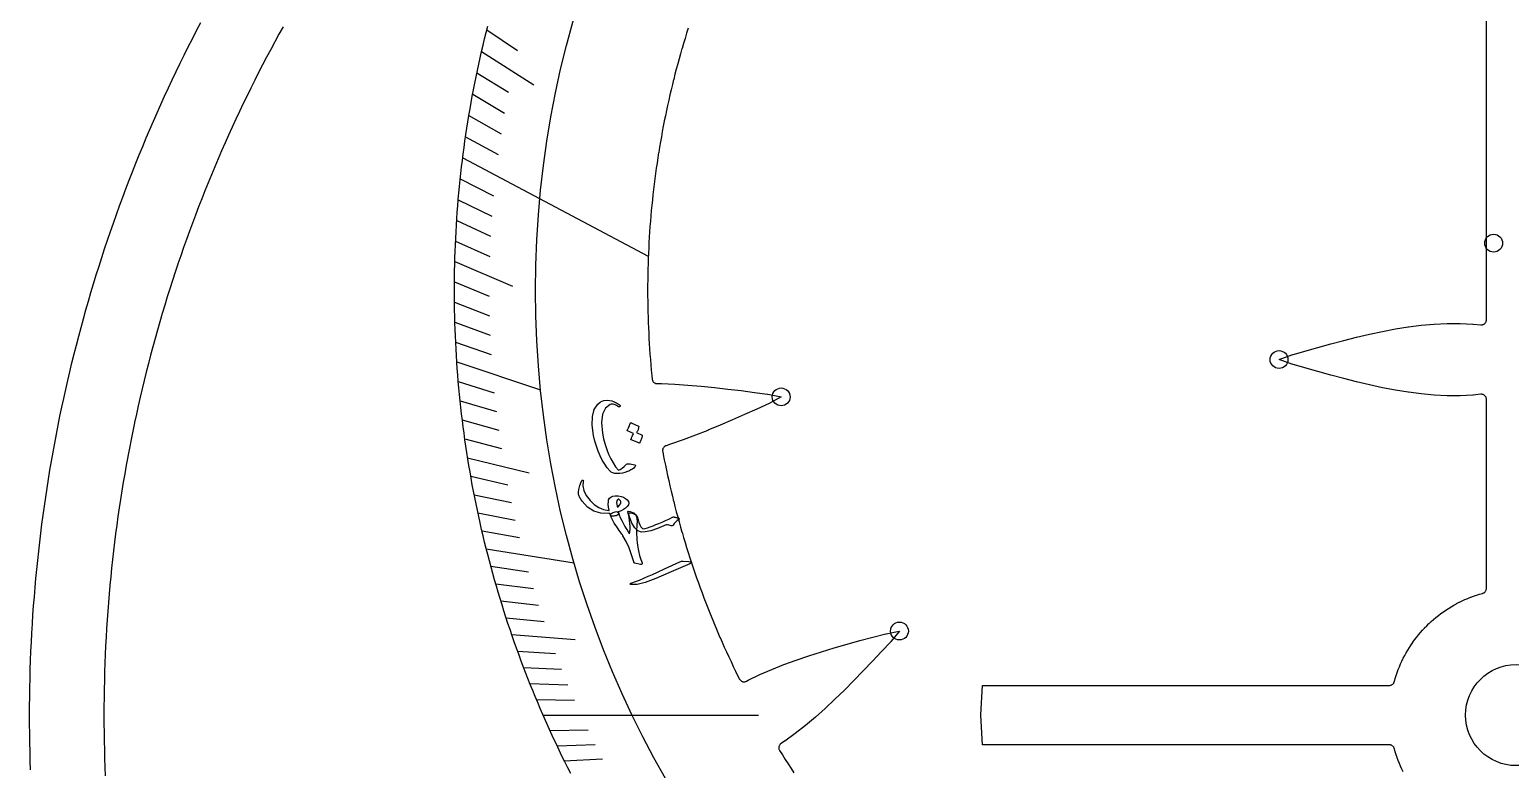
# Model space of a CAD drawing. Header units: millimetres. Extents: x -74 to 74, y -74 to 74.
# Drawn here: x -74.2 to -0.3, y -2.7 to 34.2 of the extents above; entities that cross this region are included whole.
import ezdxf

# ---------------------------------------------------------------- set-up
doc = ezdxf.new("R2010")
doc.units = ezdxf.units.MM
for name, color, linetype in [('CUT_INNER', 6, 'Continuous'), ('CUT_OUTER', 1, 'Continuous'), ('ENGRAVE', 7, 'Continuous'), ('ENGRAVE_FINE', 8, 'Continuous'), ('TEXT', 5, 'Continuous')]:
    doc.layers.add(name, color=color, linetype=linetype)

msp = doc.modelspace()

# ---------------------------------------------------------------- linework, layer by layer
at = {"layer": 'CUT_INNER'}
for points in [[(-5.638, -2.8362), (-5.7046, -2.6998), (-5.7059, -2.697), (-5.7692, -2.559), (-5.7704, -2.5562), (-5.8302, -2.4166), (-5.8314, -2.4138), (-5.8878, -2.2728), (-5.8889, -2.2699), (-5.9418, -2.1276), (-5.9428, -2.1247), (-5.9922, -1.9812), (-5.9932, -1.9783), (-6.039, -1.8335), (-6.0399, -1.8306), (-6.0822, -1.6848), (-6.083, -1.6818), (-6.0858, -1.6713), (-6.0935, -1.6472), (-6.1035, -1.6241), (-6.1158, -1.602), (-6.1303, -1.5814), (-6.1468, -1.5623), (-6.1651, -1.5449), (-6.1851, -1.5295), (-6.2066, -1.5162), (-6.2293, -1.5051), (-6.2529, -1.4964), (-6.2774, -1.4901), (-6.3023, -1.4863), (-6.3275, -1.485), (-26.6529, -1.485), (-26.6586, -1.4847), (-26.6591, -1.4791), (-26.7315, -0.0061), (-26.7315, 0.0061), (-26.6591, 1.4791), (-26.6586, 1.4847), (-26.6529, 1.485), (-6.3275, 1.485), (-6.3023, 1.4863), (-6.2774, 1.4901), (-6.2529, 1.4964), (-6.2293, 1.5051), (-6.2066, 1.5162), (-6.1851, 1.5295), (-6.1651, 1.5449), (-6.1468, 1.5623), (-6.1303, 1.5814), (-6.1158, 1.602), (-6.1035, 1.6241), (-6.0935, 1.6472), (-6.0858, 1.6713), (-6.083, 1.6818), (-6.0822, 1.6848), (-6.0399, 1.8306), (-6.039, 1.8335), (-5.9932, 1.9783), (-5.9922, 1.9812), (-5.9428, 2.1247), (-5.9418, 2.1276), (-5.8889, 2.2699), (-5.8878, 2.2728), (-5.8314, 2.4138), (-5.8302, 2.4166), (-5.7704, 2.5562), (-5.7692, 2.559), (-5.7059, 2.697), (-5.7046, 2.6998), (-5.638, 2.8362), (-5.6367, 2.839), (-5.5667, 2.9737), (-5.5653, 2.9764), (-5.4921, 3.1095), (-5.4906, 3.1121), (-5.4141, 3.2433), (-5.4125, 3.2459), (-5.3329, 3.3752), (-5.3312, 3.3778), (-5.2484, 3.5051), (-5.2467, 3.5076), (-5.1608, 3.6328), (-5.1591, 3.6353), (-5.0701, 3.7584), (-5.0683, 3.7608), (-4.9764, 3.8817), (-4.9745, 3.8841), (-4.8796, 4.0026), (-4.8777, 4.005), (-4.7799, 4.1212), (-4.7779, 4.1235), (-4.6773, 4.2372), (-4.6753, 4.2395), (-4.5719, 4.3507), (-4.5698, 4.353), (-4.4638, 4.4616), (-4.4616, 4.4638), (-4.353, 4.5698), (-4.3507, 4.5719), (-4.2395, 4.6753), (-4.2372, 4.6773), (-4.1235, 4.7779), (-4.1212, 4.7799), (-4.005, 4.8777), (-4.0026, 4.8796), (-3.8841, 4.9745), (-3.8817, 4.9764), (-3.7608, 5.0683), (-3.7584, 5.0701), (-3.6353, 5.1591), (-3.6328, 5.1608), (-3.5076, 5.2467), (-3.5051, 5.2484), (-3.3778, 5.3312), (-3.3752, 5.3329), (-3.2459, 5.4125), (-3.2433, 5.4141), (-3.1121, 5.4906), (-3.1095, 5.4921), (-2.9764, 5.5653), (-2.9737, 5.5667), (-2.839, 5.6367), (-2.8362, 5.638), (-2.6998, 5.7046), (-2.697, 5.7059), (-2.559, 5.7692), (-2.5562, 5.7704), (-2.4166, 5.8302), (-2.4138, 5.8314), (-2.2728, 5.8878), (-2.2699, 5.8889), (-2.1276, 5.9418), (-2.1247, 5.9428), (-1.9812, 5.9922), (-1.9783, 5.9932), (-1.8335, 6.039), (-1.8306, 6.0399), (-1.6848, 6.0822), (-1.6818, 6.083), (-1.6713, 6.0858), (-1.6472, 6.0935), (-1.6241, 6.1035), (-1.602, 6.1158), (-1.5814, 6.1303), (-1.5623, 6.1468), (-1.5449, 6.1651), (-1.5295, 6.1851), (-1.5162, 6.2066), (-1.5051, 6.2293), (-1.4964, 6.2529), (-1.4901, 6.2774), (-1.4863, 6.3023), (-1.485, 6.3275), (-1.485, 15.7794), (-1.4862, 15.8039), (-1.4898, 15.8282), (-1.4958, 15.8521), (-1.5041, 15.8752), (-1.5146, 15.8974), (-1.5273, 15.9185), (-1.5419, 15.9382), (-1.5584, 15.9564), (-1.5767, 15.9728), (-1.5964, 15.9875), (-1.6175, 16.0001), (-1.6397, 16.0105), (-1.6629, 16.0188), (-1.6867, 16.0247), (-1.711, 16.0282), (-1.7356, 16.0294), (-1.7601, 16.0281), (-2.1526, 15.9885), (-2.1591, 15.988), (-2.7984, 15.9569), (-2.8045, 15.9568), (-3.4442, 15.9573), (-3.45, 15.9574), (-4.0901, 15.9874), (-4.0954, 15.9877), (-4.7361, 16.0449), (-4.7408, 16.0454), (-5.382, 16.1272), (-5.3861, 16.1278), (-6.0279, 16.2316), (-6.0315, 16.2322), (-6.6739, 16.3551), (-6.6768, 16.3557), (-7.3198, 16.4949), (-7.3222, 16.4955), (-7.9658, 16.6479), (-7.9676, 16.6484), (-8.6116, 16.8113), (-8.613, 16.8117), (-9.257, 16.9824), (-9.9028, 17.1594), (-10.5486, 17.3412), (-10.5499, 17.3415), (-11.1913, 17.5295), (-11.1985, 17.5318), (-11.8346, 17.7604), (-11.8397, 17.7625), (-11.8346, 17.7647), (-11.1985, 17.9933), (-11.1913, 17.9956), (-10.5499, 18.1836), (-10.5486, 18.1839), (-9.9045, 18.3653), (-9.259, 18.5421), (-8.613, 18.7134), (-8.6116, 18.7138), (-7.9676, 18.8767), (-7.9658, 18.8772), (-7.3222, 19.0296), (-7.3198, 19.0302), (-6.6768, 19.1693), (-6.6739, 19.1699), (-6.0315, 19.2929), (-6.0279, 19.2935), (-5.3861, 19.3973), (-5.382, 19.3979), (-4.7408, 19.4797), (-4.7361, 19.4802), (-4.0954, 19.5374), (-4.0901, 19.5377), (-3.45, 19.5677), (-3.4442, 19.5678), (-2.8045, 19.5683), (-2.7984, 19.5682), (-2.1591, 19.5371), (-2.1526, 19.5366), (-1.7601, 19.497), (-1.7356, 19.4957), (-1.711, 19.4969), (-1.6867, 19.5004), (-1.6629, 19.5063), (-1.6397, 19.5146), (-1.6175, 19.525), (-1.5964, 19.5376), (-1.5767, 19.5522), (-1.5584, 19.5687), (-1.5419, 19.5869), (-1.5273, 19.6066), (-1.5146, 19.6277), (-1.5041, 19.6499), (-1.4958, 19.673), (-1.4898, 19.6969), (-1.4862, 19.7212), (-1.485, 19.7457), (-1.485, 35.4904)], [(-61.5863, 34.3899), (-61.7954, 34.0127), (-61.7962, 34.0114), (-62.003, 33.6329), (-62.0037, 33.6316), (-62.2082, 33.2518), (-62.2089, 33.2505), (-62.411, 32.8695), (-62.4117, 32.8681), (-62.6115, 32.4859), (-62.6122, 32.4846), (-62.8097, 32.1011), (-62.8104, 32.0998), (-63.0055, 31.7151), (-63.0062, 31.7138), (-63.1989, 31.328), (-63.1996, 31.3266), (-63.3899, 30.9396), (-63.3906, 30.9382), (-63.5786, 30.55), (-63.5792, 30.5487), (-63.7648, 30.1594), (-63.7655, 30.158), (-63.9487, 29.7675), (-63.9493, 29.7661), (-64.1301, 29.3746), (-64.1308, 29.3732), (-64.3091, 28.9805), (-64.3098, 28.9791), (-64.4858, 28.5854), (-64.4864, 28.584), (-64.6599, 28.1892), (-64.6606, 28.1878), (-64.8317, 27.7919), (-64.8323, 27.7905), (-65.001, 27.3936), (-65.0016, 27.3922), (-65.1679, 26.9942), (-65.1684, 26.9928), (-65.3323, 26.5939), (-65.3328, 26.5924), (-65.4942, 26.1925), (-65.4948, 26.1911), (-65.6537, 25.7901), (-65.6543, 25.7887), (-65.8107, 25.3868), (-65.8113, 25.3854), (-65.9652, 24.9825), (-65.9658, 24.9811), (-66.1173, 24.5773), (-66.1178, 24.5759), (-66.2668, 24.1712), (-66.2674, 24.1697), (-66.4139, 23.7641), (-66.4144, 23.7626), (-66.5585, 23.3561), (-66.559, 23.3547), (-66.7005, 22.9473), (-66.701, 22.9458), (-66.8401, 22.5376), (-66.8406, 22.5361), (-66.9771, 22.1271), (-66.9776, 22.1256), (-67.1116, 21.7157), (-67.1121, 21.7142), (-67.2436, 21.3035), (-67.2441, 21.302), (-67.373, 20.8905), (-67.3735, 20.889), (-67.5, 20.4767), (-67.5004, 20.4752), (-67.6243, 20.0621), (-67.6248, 20.0607), (-67.7462, 19.6468), (-67.7466, 19.6453), (-67.8654, 19.2308), (-67.8658, 19.2293), (-67.9821, 18.814), (-67.9826, 18.8125), (-68.0963, 18.3965), (-68.0967, 18.395), (-68.2079, 17.9783), (-68.2083, 17.9768), (-68.3169, 17.5595), (-68.3173, 17.558), (-68.4234, 17.14), (-68.4238, 17.1385), (-68.5273, 16.7198), (-68.5276, 16.7183), (-68.6286, 16.299), (-68.6289, 16.2975), (-68.7273, 15.8776), (-68.7276, 15.8761), (-68.8234, 15.4556), (-68.8238, 15.4541), (-68.917, 15.033), (-68.9173, 15.0315), (-69.0079, 14.6099), (-69.0082, 14.6084), (-69.0962, 14.1862), (-69.0966, 14.1847), (-69.182, 13.7619), (-69.1823, 13.7604), (-69.2651, 13.3372), (-69.2654, 13.3357), (-69.3457, 12.9119), (-69.3459, 12.9104), (-69.4236, 12.4862), (-69.4239, 12.4847), (-69.4989, 12.06), (-69.4992, 12.0585), (-69.5716, 11.6333), (-69.5718, 11.6318), (-69.6416, 11.2062), (-69.6419, 11.2047), (-69.7091, 10.7787), (-69.7093, 10.7772), (-69.7739, 10.3508), (-69.7741, 10.3492), (-69.8361, 9.9224), (-69.8363, 9.9209), (-69.8957, 9.4937), (-69.8959, 9.4922), (-69.9526, 9.0647), (-69.9528, 9.0632), (-70.0069, 8.6353), (-70.0071, 8.6338), (-70.0586, 8.2056), (-70.0588, 8.2041), (-70.1076, 7.7756), (-70.1078, 7.774), (-70.154, 7.3452), (-70.1542, 7.3437), (-70.1978, 6.9146), (-70.1979, 6.9131), (-70.2389, 6.4838), (-70.239, 6.4823), (-70.2773, 6.0527), (-70.2775, 6.0512), (-70.3131, 5.6214), (-70.3133, 5.6198), (-70.3463, 5.1898), (-70.3464, 5.1883), (-70.3768, 4.7581), (-70.3769, 4.7566), (-70.4047, 4.3262), (-70.4048, 4.3246), (-70.4299, 3.8941), (-70.43, 3.8926), (-70.4525, 3.4619), (-70.4526, 3.4603), (-70.4724, 3.0295), (-70.4725, 3.028), (-70.4897, 2.5971), (-70.4897, 2.5955), (-70.5043, 2.1645), (-70.5043, 2.163), (-70.5162, 1.7318), (-70.5163, 1.7303), (-70.5255, 1.2991), (-70.5256, 1.2976), (-70.5322, 0.8664), (-70.5322, 0.8648), (-70.5362, 0.4336), (-70.5362, 0.432), (-70.5375, 0.0008), (-70.5375, -0.0008), (-70.5362, -0.432), (-70.5362, -0.4336), (-70.5322, -0.8648), (-70.5322, -0.8664), (-70.5256, -1.2976), (-70.5255, -1.2991), (-70.5163, -1.7303), (-70.5162, -1.7318), (-70.5043, -2.163), (-70.5043, -2.1645), (-70.4897, -2.5955), (-70.4897, -2.5971), (-70.4725, -3.028)], [(-47.2225, -2.9175), (-47.3697, -2.6273), (-47.5151, -2.3362), (-47.6587, -2.0442), (-47.8005, -1.7514), (-47.9406, -1.4576), (-48.0788, -1.163), (-48.2152, -0.8676), (-48.3498, -0.5714), (-48.4826, -0.2743), (-48.6136, 0.0236), (-48.7427, 0.3223), (-48.87, 0.6218), (-48.9954, 0.922), (-49.119, 1.223), (-49.2408, 1.5248), (-49.3607, 1.8273), (-49.4787, 2.1305), (-49.5949, 2.4345), (-49.7092, 2.7391), (-49.8217, 3.0445), (-49.9323, 3.3505), (-50.041, 3.6573), (-50.1478, 3.9646), (-50.2527, 4.2727), (-50.3557, 4.5813), (-50.4568, 4.8906), (-50.5561, 5.2005), (-50.6534, 5.511), (-50.7488, 5.8221), (-50.8423, 6.1338), (-50.9339, 6.4461), (-51.0236, 6.7589), (-51.1113, 7.0722), (-51.1972, 7.3861), (-51.2811, 7.7005), (-51.363, 8.0154), (-51.4431, 8.3308), (-51.5212, 8.6467), (-51.5973, 8.9631), (-51.6716, 9.2799), (-51.7438, 9.5972), (-51.8142, 9.9149), (-51.8825, 10.233), (-51.949, 10.5516), (-52.0134, 10.8705), (-52.0759, 11.1899), (-52.1365, 11.5096), (-52.1951, 11.8297), (-52.2517, 12.1501), (-52.3063, 12.4709), (-52.359, 12.792), (-52.4097, 13.1134), (-52.4585, 13.4352), (-52.5052, 13.7572), (-52.55, 14.0795), (-52.5928, 14.4021), (-52.6337, 14.7249), (-52.6725, 15.048), (-52.7094, 15.3713), (-52.7443, 15.6948), (-52.7771, 16.0185), (-52.8081, 16.3425), (-52.837, 16.6666), (-52.8639, 16.9909), (-52.8888, 17.3153), (-52.9118, 17.6399), (-52.9327, 17.9646), (-52.9517, 18.2895), (-52.9687, 18.6145), (-52.9836, 18.9395), (-52.9966, 19.2647), (-53.0076, 19.5899), (-53.0166, 19.9152), (-53.0236, 20.2405), (-53.0286, 20.5659), (-53.0316, 20.8912), (-53.0326, 21.2166), (-53.0316, 21.542), (-53.0286, 21.8674), (-53.0236, 22.1928), (-53.0166, 22.5181), (-53.0077, 22.8434), (-52.9967, 23.1686), (-52.9837, 23.4938), (-52.9687, 23.8188), (-52.9518, 24.1438), (-52.9328, 24.4686), (-52.9119, 24.7934), (-52.889, 25.118), (-52.864, 25.4424), (-52.8371, 25.7667), (-52.8082, 26.0908), (-52.7773, 26.4148), (-52.7444, 26.7385), (-52.7095, 27.062), (-52.6727, 27.3853), (-52.6339, 27.7084), (-52.593, 28.0312), (-52.5502, 28.3538), (-52.5055, 28.6761), (-52.4587, 28.9982), (-52.41, 29.3199), (-52.3593, 29.6413), (-52.3066, 29.9624), (-52.252, 30.2832), (-52.1953, 30.6036), (-52.1368, 30.9237), (-52.0762, 31.2435), (-52.0137, 31.5628), (-51.9493, 31.8818), (-51.8829, 32.2003), (-51.8145, 32.5185), (-51.7442, 32.8362), (-51.6719, 33.1534), (-51.5977, 33.4703), (-51.5215, 33.7866), (-51.4435, 34.1025), (-51.3634, 34.4179)], [(-41.3547, 34.3177), (-41.4339, 34.0652), (-41.4343, 34.0637), (-41.5119, 33.8107), (-41.5124, 33.8093), (-41.5884, 33.5558), (-41.5889, 33.5543), (-41.6633, 33.3004), (-41.6638, 33.2989), (-41.7367, 33.0445), (-41.7371, 33.043), (-41.8085, 32.7882), (-41.8089, 32.7867), (-41.8787, 32.5314), (-41.8791, 32.5299), (-41.9473, 32.2742), (-41.9477, 32.2728), (-42.0144, 32.0167), (-42.0148, 32.0152), (-42.0799, 31.7587), (-42.0802, 31.7572), (-42.1437, 31.5003), (-42.1441, 31.4988), (-42.206, 31.2415), (-42.2064, 31.24), (-42.2668, 30.9823), (-42.2671, 30.9808), (-42.3259, 30.7228), (-42.3262, 30.7213), (-42.3834, 30.4629), (-42.3837, 30.4614), (-42.4393, 30.2027), (-42.4397, 30.2012), (-42.4937, 29.9421), (-42.494, 29.9406), (-42.5464, 29.6812), (-42.5467, 29.6797), (-42.5975, 29.42), (-42.5978, 29.4185), (-42.6471, 29.1584), (-42.6473, 29.1569), (-42.695, 28.8966), (-42.6953, 28.8951), (-42.7413, 28.6345), (-42.7416, 28.633), (-42.786, 28.3721), (-42.7863, 28.3706), (-42.8291, 28.1094), (-42.8293, 28.1079), (-42.8706, 27.8465), (-42.8708, 27.845), (-42.9105, 27.5833), (-42.9107, 27.5818), (-42.9487, 27.3199), (-42.9489, 27.3184), (-42.9853, 27.0563), (-42.9855, 27.0548), (-43.0204, 26.7924), (-43.0206, 26.7909), (-43.0538, 26.5284), (-43.0539, 26.5268), (-43.0855, 26.2641), (-43.0857, 26.2626), (-43.1157, 25.9996), (-43.1159, 25.9981), (-43.1442, 25.735), (-43.1444, 25.7335), (-43.1711, 25.4702), (-43.1713, 25.4686), (-43.1964, 25.2052), (-43.1965, 25.2037), (-43.2201, 24.9401), (-43.2202, 24.9385), (-43.2421, 24.6748), (-43.2422, 24.6733), (-43.2625, 24.4094), (-43.2626, 24.4079), (-43.2813, 24.1439), (-43.2814, 24.1424), (-43.2984, 23.8783), (-43.2985, 23.8767), (-43.3139, 23.6125), (-43.314, 23.611), (-43.3278, 23.3467), (-43.3279, 23.3452), (-43.34, 23.0808), (-43.3401, 23.0793), (-43.3507, 22.8149), (-43.3507, 22.8133), (-43.3597, 22.5489), (-43.3597, 22.5473), (-43.367, 22.2828), (-43.367, 22.2812), (-43.3727, 22.0167), (-43.3728, 22.0151), (-43.3768, 21.7505), (-43.3768, 21.749), (-43.3793, 21.4844), (-43.3793, 21.4828), (-43.3801, 21.2182), (-43.3801, 21.2166), (-43.3793, 20.952), (-43.3793, 20.9505), (-43.3768, 20.6858), (-43.3768, 20.6843), (-43.3728, 20.4197), (-43.3727, 20.4182), (-43.367, 20.1536), (-43.367, 20.152), (-43.3597, 19.8875), (-43.3597, 19.886), (-43.3507, 19.6215), (-43.3507, 19.6199), (-43.3401, 19.3555), (-43.34, 19.354), (-43.3279, 19.0896), (-43.3278, 19.0881), (-43.314, 18.8238), (-43.3139, 18.8223), (-43.2985, 18.5581), (-43.2984, 18.5565), (-43.2814, 18.2925), (-43.2813, 18.2909), (-43.2626, 18.0269), (-43.2625, 18.0254), (-43.2422, 17.7615), (-43.2421, 17.76), (-43.2202, 17.4963), (-43.2201, 17.4948), (-43.1965, 17.2312), (-43.1964, 17.2296), (-43.1713, 16.9662), (-43.1711, 16.9647), (-43.153, 16.7861), (-43.1494, 16.7621), (-43.1434, 16.7386), (-43.1353, 16.7157), (-43.1249, 16.6938), (-43.1125, 16.673), (-43.0981, 16.6534), (-43.0818, 16.6354), (-43.0639, 16.619), (-43.0445, 16.6044), (-43.0238, 16.5918), (-43.002, 16.5813), (-42.9792, 16.5729), (-42.9557, 16.5667), (-42.9318, 16.5629), (-42.9075, 16.5614), (-42.6837, 16.5585), (-42.6801, 16.5584), (-42.0266, 16.531), (-42.0236, 16.5309), (-41.3671, 16.4876), (-41.3647, 16.4874), (-40.7057, 16.431), (-40.7038, 16.4308), (-40.0429, 16.3641), (-40.0415, 16.364), (-39.3794, 16.2896), (-38.7146, 16.2093), (-38.0491, 16.1242), (-38.0478, 16.1241), (-37.3857, 16.0323), (-37.3783, 16.031), (-36.7151, 15.8982), (-36.7101, 15.8969), (-36.7149, 15.894), (-37.3106, 15.5745), (-37.3173, 15.5712), (-37.9242, 15.2912), (-37.9254, 15.2906), (-38.536, 15.0167), (-39.1486, 14.747), (-39.7624, 14.4828), (-39.7637, 14.4823), (-40.3769, 14.2266), (-40.3786, 14.2259), (-40.9928, 13.9806), (-40.9951, 13.9797), (-41.6107, 13.7477), (-41.6136, 13.7467), (-42.231, 13.5309), (-42.2344, 13.5297), (-42.4577, 13.4588), (-42.4804, 13.4503), (-42.5021, 13.4398), (-42.5227, 13.4272), (-42.542, 13.4126), (-42.5598, 13.3963), (-42.576, 13.3783), (-42.5903, 13.3588), (-42.6027, 13.3381), (-42.613, 13.3162), (-42.6211, 13.2935), (-42.6271, 13.2701), (-42.6307, 13.2462), (-42.632, 13.2221), (-42.631, 13.1979), (-42.6277, 13.174), (-42.5978, 13.0163), (-42.5975, 13.0148), (-42.5467, 12.7551), (-42.5464, 12.7536), (-42.494, 12.4942), (-42.4937, 12.4927), (-42.4397, 12.2336), (-42.4393, 12.2321), (-42.3837, 11.9734), (-42.3834, 11.9719), (-42.3262, 11.7135), (-42.3259, 11.712), (-42.2671, 11.454), (-42.2668, 11.4525), (-42.2064, 11.1948), (-42.206, 11.1933), (-42.1441, 10.936), (-42.1437, 10.9346), (-42.0802, 10.6777), (-42.0799, 10.6762), (-42.0148, 10.4197), (-42.0144, 10.4182), (-41.9477, 10.1621), (-41.9473, 10.1606), (-41.8791, 9.9049), (-41.8787, 9.9034), (-41.8089, 9.6481), (-41.8085, 9.6466), (-41.7371, 9.3918), (-41.7367, 9.3903), (-41.6638, 9.1359), (-41.6633, 9.1345), (-41.5889, 8.8805), (-41.5884, 8.879), (-41.5124, 8.6256), (-41.5119, 8.6241), (-41.4343, 8.3711), (-41.4339, 8.3696), (-41.3547, 8.1171), (-41.3543, 8.1156), (-41.2736, 7.8636), (-41.2731, 7.8621), (-41.1909, 7.6106), (-41.1904, 7.6091), (-41.1066, 7.3581), (-41.1061, 7.3567), (-41.0208, 7.1061), (-41.0203, 7.1047), (-40.9334, 6.8547), (-40.9329, 6.8533), (-40.8445, 6.6038), (-40.844, 6.6024), (-40.7541, 6.3535), (-40.7536, 6.352), (-40.6621, 6.1037), (-40.6616, 6.1023), (-40.5686, 5.8545), (-40.5681, 5.853), (-40.4736, 5.6058), (-40.473, 5.6044), (-40.377, 5.3578), (-40.3765, 5.3564), (-40.279, 5.1103), (-40.2784, 5.1089), (-40.1794, 4.8635), (-40.1788, 4.8621), (-40.0783, 4.6173), (-40.0777, 4.6159), (-39.9757, 4.3717), (-39.9751, 4.3703), (-39.8715, 4.1267), (-39.8709, 4.1253), (-39.7659, 3.8824), (-39.7653, 3.881), (-39.6588, 3.6387), (-39.6582, 3.6373), (-39.5502, 3.3957), (-39.5496, 3.3943), (-39.4401, 3.1534), (-39.4395, 3.152), (-39.3285, 2.9117), (-39.3279, 2.9103), (-39.2155, 2.6707), (-39.2148, 2.6693), (-39.1009, 2.4305), (-39.1003, 2.4291), (-38.9849, 2.1909), (-38.9842, 2.1895), (-38.8674, 1.952), (-38.8668, 1.9507), (-38.7911, 1.7993), (-38.7789, 1.7775), (-38.7645, 1.7571), (-38.7481, 1.7382), (-38.73, 1.721), (-38.7102, 1.7057), (-38.6889, 1.6925), (-38.6665, 1.6815), (-38.6431, 1.6727), (-38.6189, 1.6664), (-38.5942, 1.6625), (-38.5693, 1.661), (-38.5443, 1.6621), (-38.5195, 1.6657), (-38.4953, 1.6717), (-38.4717, 1.6801), (-38.4491, 1.6908), (-38.3639, 1.7366), (-38.3592, 1.739), (-37.7803, 2.0194), (-37.776, 2.0214), (-37.1839, 2.2808), (-37.1801, 2.2825), (-36.5762, 2.5234), (-36.5729, 2.5247), (-35.9587, 2.7495), (-35.9558, 2.7505), (-35.3328, 2.9617), (-35.3304, 2.9625), (-34.7001, 3.1625), (-34.6983, 3.1631), (-34.0621, 3.3544), (-34.0607, 3.3548), (-33.4206, 3.5394), (-32.7757, 3.7197), (-32.1282, 3.8958), (-32.127, 3.8961), (-31.4802, 4.0647), (-31.4729, 4.0664), (-30.8093, 4.1974), (-30.8042, 4.1982), (-30.8075, 4.1936), (-31.2356, 3.6705), (-31.2405, 3.6648), (-31.6941, 3.1739), (-31.695, 3.1729), (-32.1543, 2.6862), (-32.617, 2.2027), (-33.083, 1.7237), (-33.084, 1.7227), (-33.5527, 1.2518), (-33.554, 1.2504), (-34.0276, 0.7888), (-34.0294, 0.7871), (-34.5093, 0.3372), (-34.5116, 0.3352), (-34.9994, -0.1005), (-35.0021, -0.1029), (-35.4992, -0.5219), (-35.5025, -0.5245), (-36.0104, -0.9243), (-36.0142, -0.9272), (-36.5343, -1.3056), (-36.5387, -1.3086), (-36.7166, -1.4269), (-36.7361, -1.4413), (-36.754, -1.4574), (-36.7703, -1.4752), (-36.7849, -1.4944), (-36.7975, -1.515), (-36.808, -1.5367), (-36.8165, -1.5594), (-36.8227, -1.5827), (-36.8266, -1.6065), (-36.8282, -1.6306), (-36.8274, -1.6547), (-36.8244, -1.6787), (-36.819, -1.7022), (-36.8115, -1.7251), (-36.8017, -1.7472), (-36.7898, -1.7682), (-36.6502, -1.9902), (-36.6494, -1.9915), (-36.5071, -2.2146), (-36.5063, -2.2159), (-36.3627, -2.4382), (-36.3618, -2.4395), (-36.2168, -2.6609), (-36.216, -2.6621), (-36.0697, -2.8826)]]:
    msp.add_lwpolyline(points, dxfattribs=at)
msp.add_circle((0, 0), 2.525, dxfattribs=at)
at = {"layer": 'CUT_OUTER'}
msp.add_lwpolyline([(-74.1997, -2.7337), (-74.215, -2.2784), (-74.2276, -1.823), (-74.2374, -1.3675), (-74.2444, -0.9119), (-74.2486, -0.4564), (-74.25, -0.0008), (-74.2486, 0.4548), (-74.2444, 0.9104), (-74.2374, 1.3659), (-74.2277, 1.8214), (-74.2151, 2.2768), (-74.1997, 2.7322), (-74.1816, 3.1874), (-74.1606, 3.6425), (-74.1369, 4.0975), (-74.1103, 4.5523), (-74.081, 5.0069), (-74.0489, 5.4614), (-74.014, 5.9157), (-73.9763, 6.3697), (-73.9358, 6.8235), (-73.8925, 7.277), (-73.8465, 7.7303), (-73.7977, 8.1832), (-73.7461, 8.6359), (-73.6917, 9.0882), (-73.6345, 9.5402), (-73.5746, 9.9919), (-73.5119, 10.4431), (-73.4465, 10.894), (-73.3782, 11.3444), (-73.3072, 11.7945), (-73.2335, 12.244), (-73.157, 12.6932), (-73.0777, 13.1418), (-72.9957, 13.59), (-72.911, 14.0376), (-72.8235, 14.4847), (-72.7332, 14.9313), (-72.6402, 15.3773), (-72.5445, 15.8227), (-72.446, 16.2675), (-72.3449, 16.7117), (-72.241, 17.1553), (-72.1343, 17.5983), (-72.025, 18.0405), (-71.913, 18.4821), (-71.7982, 18.923), (-71.6807, 19.3632), (-71.5606, 19.8027), (-71.4377, 20.2414), (-71.3122, 20.6794), (-71.1839, 21.1165), (-71.053, 21.5529), (-70.9195, 21.9885), (-70.7832, 22.4232), (-70.6443, 22.8571), (-70.5027, 23.2901), (-70.3585, 23.7223), (-70.2116, 24.1536), (-70.0621, 24.5839), (-69.9099, 25.0134), (-69.7551, 25.4418), (-69.5977, 25.8694), (-69.4376, 26.2959), (-69.275, 26.7215), (-69.1097, 27.1461), (-68.9419, 27.5696), (-68.7714, 27.9921), (-68.5983, 28.4135), (-68.4227, 28.8339), (-68.2445, 29.2532), (-68.0637, 29.6714), (-67.8804, 30.0885), (-67.6945, 30.5044), (-67.506, 30.9192), (-67.3151, 31.3328), (-67.1215, 31.7453), (-66.9255, 32.1565), (-66.7269, 32.5666), (-66.5258, 32.9754), (-66.3222, 33.383), (-66.1162, 33.7893), (-65.9076, 34.1943), (-65.6965, 34.5981)], dxfattribs=at)
at = {"layer": 'ENGRAVE'}
for points in [[(-52.6173, 27.8414), (-43.346, 22.9357)], [(-52.9125, 17.6501), (-48.7264, 16.2537)], [(-51.4385, 8.3125), (-47.0483, 7.603)], [(-48.6033, 0), (-37.8372, 0)]]:
    msp.add_lwpolyline(points, dxfattribs=at)
for centre, radius in [((0, 21.2174), 48.9785), ((-1.124, 23.5774), 0.4455), ((-11.8406, 17.7625), 0.4455), ((-36.7093, 15.897), 0.4455), ((-30.8035, 4.1985), 0.4455)]:
    msp.add_circle(centre, radius, dxfattribs=at)
at = {"layer": 'ENGRAVE_FINE'}
for points in [[(-51.4108, 34.2324), (-49.8738, 33.209)], [(-51.6708, 33.1584), (-49.0729, 31.4913)], [(-51.9067, 32.0873), (-50.3315, 31.1136)], [(-52.1189, 31.0195), (-50.5253, 30.0711)], [(-52.3077, 29.9556), (-50.6963, 29.0327)], [(-52.4737, 28.896), (-50.8449, 27.9991)], [(-52.7388, 26.792), (-51.0766, 25.9476)], [(-52.8387, 25.7483), (-51.1606, 24.9306)], [(-52.9174, 24.7108), (-51.2239, 23.92)], [(-52.9754, 23.6798), (-51.267, 22.9162)], [(-53.0131, 22.6557), (-50.1364, 21.4264)], [(-53.0309, 21.6389), (-51.2943, 20.9303)], [(-53.0293, 20.6296), (-51.2795, 19.9489)], [(-53.0088, 19.6282), (-51.2461, 18.9755)], [(-52.9697, 18.6349), (-51.1948, 18.0105)], [(-52.8376, 16.6739), (-51.0399, 16.1066)], [(-52.7455, 15.7067), (-50.9372, 15.1682)], [(-52.6366, 14.7485), (-50.8182, 14.2391)], [(-52.5113, 13.7998), (-50.6835, 13.3194)], [(-52.37, 12.8605), (-49.3022, 12.1071)], [(-52.2132, 11.9309), (-50.3681, 11.5093)], [(-52.0412, 11.0112), (-50.1883, 10.6191)], [(-51.8545, 10.1014), (-49.9944, 9.7391)], [(-51.6535, 9.2018), (-49.7867, 8.8693)], [(-51.2099, 7.4334), (-49.3316, 7.1608)], [(-50.9682, 6.5648), (-49.0849, 6.3223)], [(-50.7137, 5.7068), (-48.826, 5.4944)], [(-50.4467, 4.8593), (-48.5552, 4.6771)], [(-50.1676, 4.0225), (-47.0026, 3.7687)], [(-49.8768, 3.1964), (-47.9796, 3.0748)], [(-49.5747, 2.3811), (-47.6754, 2.2899)], [(-49.2615, 1.5766), (-47.3607, 1.5157)], [(-48.9376, 0.7829), (-47.0359, 0.7524)], [(-48.2589, -0.772), (-46.3572, -0.7416)], [(-47.9048, -1.5332), (-46.004, -1.4723)], [(-47.5412, -2.2834), (-45.6419, -2.1922)]]:
    msp.add_lwpolyline(points, dxfattribs=at)
at = {"layer": 'TEXT'}
for points in [[(-44.0051, 12.4181), (-44.0377, 12.3801), (-44.0748, 12.3439), (-44.1163, 12.3093), (-44.1624, 12.2764), (-44.2126, 12.2452), (-44.2668, 12.2158), (-44.325, 12.1882), (-44.3871, 12.1624), (-44.5135, 12.1195), (-44.6414, 12.0892), (-44.7707, 12.0717), (-44.9015, 12.0671), (-45.0207, 12.0763), (-45.1201, 12.0992), (-45.1996, 12.136), (-45.2591, 12.1865), (-45.3967, 12.3577), (-45.525, 12.5436), (-45.6438, 12.7441), (-45.7529, 12.9592), (-45.8516, 13.1889), (-45.939, 13.4332), (-46.0149, 13.6919), (-46.0791, 13.965), (-46.1526, 14.4843), (-46.1416, 14.9201), (-46.0486, 15.2707), (-45.8755, 15.5352), (-45.7284, 15.6523), (-45.5625, 15.7179), (-45.3782, 15.7326), (-45.1754, 15.6968), (-45.1307, 15.682), (-45.0849, 15.6641), (-45.0377, 15.6432), (-44.9893, 15.6193), (-44.9396, 15.5924), (-44.8887, 15.5626), (-44.8364, 15.5298), (-44.7829, 15.494), (-44.7675, 15.4818), (-44.7572, 15.4683), (-44.7521, 15.4535), (-44.7521, 15.4376), (-44.7548, 15.4265), (-44.7611, 15.4167), (-44.7712, 15.4081), (-44.785, 15.4008), (-44.7983, 15.3964), (-44.8115, 15.3962), (-44.8246, 15.4), (-44.8377, 15.4079), (-44.89, 15.441), (-44.9434, 15.47), (-44.9981, 15.4948), (-45.054, 15.5155), (-45.1064, 15.5278), (-45.1561, 15.5318), (-45.2029, 15.5274), (-45.2469, 15.5145), (-45.4904, 15.3363), (-45.638, 15.0387), (-45.6873, 14.6218), (-45.635, 14.0874), (-45.5775, 13.798), (-45.5075, 13.5249), (-45.4252, 13.2682), (-45.3311, 13.0282), (-45.2253, 12.8046), (-45.1079, 12.5974), (-44.9793, 12.4065), (-44.8395, 12.2322), (-44.7489, 12.2699), (-44.6526, 12.3336), (-44.5507, 12.423), (-44.443, 12.538), (-44.4315, 12.5431), (-44.409, 12.5469), (-44.3756, 12.5494), (-44.3312, 12.5504), (-44.3265, 12.5493), (-44.3225, 12.5486), (-44.3192, 12.5483), (-44.3166, 12.5486), (-44.2552, 12.5453), (-44.1857, 12.5367), (-44.108, 12.5227), (-44.0221, 12.5034), (-43.995, 12.4928), (-43.9831, 12.475), (-43.9865, 12.4501), (-44.0051, 12.4181)], [(-43.6607, 13.9888), (-43.654, 13.9842), (-43.6493, 13.977), (-43.6464, 13.9671), (-43.6456, 13.9547), (-43.6552, 13.908), (-43.6668, 13.8624), (-43.6803, 13.8178), (-43.6957, 13.7743), (-43.7133, 13.7316), (-43.7333, 13.6892), (-43.7556, 13.6473), (-43.7804, 13.6057), (-43.7887, 13.5971), (-43.7982, 13.5922), (-43.809, 13.5912), (-43.8211, 13.594), (-44.2079, 13.7498), (-44.2135, 13.7549), (-44.215, 13.7636), (-44.2123, 13.776), (-44.2055, 13.7919), (-44.1987, 13.8032), (-44.1897, 13.8213), (-44.1786, 13.846), (-44.1654, 13.8775), (-44.1497, 13.916), (-44.1314, 13.9618), (-44.1104, 14.015), (-44.0866, 14.0755), (-44.3862, 14.2035), (-44.3958, 14.2102), (-44.3994, 14.22), (-44.3971, 14.2332), (-44.3887, 14.2496), (-44.3815, 14.2638), (-44.3708, 14.2861), (-44.3566, 14.3164), (-44.3389, 14.3548), (-44.3178, 14.4018), (-44.2934, 14.4579), (-44.2655, 14.5231), (-44.2341, 14.5974), (-44.2283, 14.6055), (-44.2218, 14.6097), (-44.2148, 14.6098), (-44.2071, 14.6061), (-43.8365, 14.4371), (-43.8299, 14.4324), (-43.8252, 14.4251), (-43.8225, 14.4152), (-43.8218, 14.4028), (-43.8285, 14.3633), (-43.8373, 14.3247), (-43.8483, 14.2868), (-43.8615, 14.2497), (-43.8766, 14.2135), (-43.8932, 14.1781), (-43.9115, 14.1435), (-43.9313, 14.1098)], [(-45.3135, 10.0678), (-45.7136, 10.0853), (-46.071, 10.194), (-46.3851, 10.3948), (-46.6546, 10.6882), (-46.6848, 10.7312), (-46.7128, 10.774), (-46.7387, 10.8168), (-46.7623, 10.8594), (-46.7835, 10.9017), (-46.8018, 10.9434), (-46.8172, 10.9845), (-46.8297, 11.0249), (-46.838, 11.1308), (-46.8161, 11.2779), (-46.7635, 11.4661), (-46.6798, 11.6947), (-46.6662, 11.7201), (-46.6514, 11.7365), (-46.6353, 11.7438), (-46.6179, 11.742), (-46.603, 11.7333), (-46.5943, 11.7196), (-46.5917, 11.7009), (-46.5952, 11.6773), (-46.6171, 11.4535), (-46.5668, 11.2178), (-46.4441, 10.9712), (-46.2489, 10.7152), (-46.0434, 10.5182), (-45.8198, 10.369), (-45.5787, 10.2675), (-45.3202, 10.2133), (-45.3122, 10.2161), (-45.3063, 10.2203), (-45.3025, 10.2258), (-45.3009, 10.2327), (-45.3301, 10.3942), (-45.3441, 10.5342), (-45.3431, 10.6525), (-45.3272, 10.7492), (-45.2865, 10.8304), (-45.2184, 10.891), (-45.1227, 10.931), (-44.9996, 10.9506), (-44.983, 10.9517), (-44.9659, 10.9523), (-44.9484, 10.9523), (-44.9305, 10.9519), (-44.9118, 10.951), (-44.8922, 10.9498), (-44.8717, 10.9482), (-44.8501, 10.9462), (-44.7077, 10.9223), (-44.5849, 10.8823), (-44.4816, 10.826), (-44.3978, 10.7536), (-44.342, 10.6726), (-44.323, 10.5907), (-44.3409, 10.5077), (-44.3956, 10.4234), (-44.4799, 10.3406), (-44.5835, 10.2679), (-44.7064, 10.2054), (-44.8487, 10.153), (-44.8463, 10.1441), (-44.8437, 10.1354), (-44.8409, 10.1272), (-44.8379, 10.1193), (-44.8349, 10.1114), (-44.8321, 10.1031), (-44.8295, 10.0945), (-44.8271, 10.0855), (-44.826, 10.053), (-44.8395, 10.0241), (-44.8678, 9.9988), (-44.9108, 9.977), (-44.9599, 9.9602), (-45.0108, 9.9484), (-45.0635, 9.9416), (-45.1182, 9.9398), (-45.1674, 9.9431), (-45.2041, 9.9514), (-45.2282, 9.9648), (-45.2396, 9.9831), (-45.2613, 10.0708), (-45.2697, 10.0694), (-45.2812, 10.0684), (-45.2958, 10.0679), (-45.3135, 10.0678)], [(-44.859, 10.4125), (-44.7874, 10.4805), (-44.7412, 10.5472), (-44.7204, 10.6124), (-44.7251, 10.6764), (-44.7434, 10.711), (-44.7664, 10.7402), (-44.7942, 10.7641), (-44.8267, 10.7828), (-44.8428, 10.7875), (-44.8584, 10.7851), (-44.8736, 10.7755), (-44.8883, 10.7588), (-44.9185, 10.7019), (-44.9305, 10.6268), (-44.9243, 10.5335), (-44.8998, 10.4221), (-44.8948, 10.4112), (-44.8863, 10.4059), (-44.8744, 10.4064), (-44.859, 10.4125)], [(-43.9144, 9.5185), (-43.9268, 9.3999), (-43.9342, 9.2775), (-43.9367, 9.1515), (-43.9342, 9.0219), (-43.9272, 8.8891), (-43.916, 8.7536), (-43.9005, 8.6156), (-43.8809, 8.475), (-43.8355, 8.2054), (-43.7834, 7.9696), (-43.7253, 7.7679), (-43.6615, 7.6004), (-43.6557, 7.582), (-43.6555, 7.5655), (-43.6607, 7.5511), (-43.6715, 7.5385), (-43.6859, 7.5288), (-43.702, 7.5228), (-43.72, 7.5206), (-43.7397, 7.522), (-44.0179, 7.5828), (-44.041, 7.5902), (-44.0586, 7.6035), (-44.0706, 7.6229), (-44.0772, 7.6483), (-44.1802, 8.0097), (-44.3038, 8.3486), (-44.4486, 8.6653), (-44.615, 8.9604), (-44.6245, 8.9767), (-44.6422, 9.0044), (-44.6681, 9.0432), (-44.7021, 9.0934), (-44.7443, 9.1548), (-44.7946, 9.2277), (-44.8528, 9.3121), (-44.9191, 9.4079), (-45.0439, 9.5952), (-45.1389, 9.7545), (-45.2045, 9.8855), (-45.2408, 9.9877), (-45.2377, 10.0166), (-45.2148, 10.048), (-45.1721, 10.0818), (-45.1094, 10.118), (-45.0028, 10.1561), (-44.9209, 10.1632), (-44.8639, 10.1393), (-44.8317, 10.0844), (-44.8001, 9.9965), (-44.7452, 9.874), (-44.6665, 9.7169), (-44.5637, 9.5257), (-44.5111, 9.4297), (-44.4647, 9.3458), (-44.4248, 9.274), (-44.3913, 9.2142), (-44.3643, 9.1666), (-44.3441, 9.1315), (-44.3305, 9.1089), (-44.3236, 9.0988), (-44.3204, 9.0951), (-44.3175, 9.092), (-44.3151, 9.0893), (-44.3132, 9.0871), (-44.3116, 9.0851), (-44.3102, 9.083), (-44.3092, 9.0809), (-44.3084, 9.0786), (-44.2979, 9.0666), (-44.2896, 9.0631), (-44.2837, 9.0681), (-44.2802, 9.0815), (-44.2704, 9.1392), (-44.2632, 9.1991), (-44.2587, 9.2612), (-44.2569, 9.3256), (-44.2574, 9.3924), (-44.26, 9.4616), (-44.2646, 9.5332), (-44.2712, 9.6073), (-44.279, 9.6796), (-44.2881, 9.7507), (-44.2986, 9.8205), (-44.3104, 9.889), (-44.3238, 9.9557), (-44.3388, 10.0197), (-44.3555, 10.0813), (-44.3739, 10.1403), (-44.3758, 10.1564), (-44.3725, 10.1683), (-44.3639, 10.1762), (-44.3501, 10.1799), (-44.3235, 10.1784), (-44.2971, 10.1751), (-44.2709, 10.1699), (-44.2448, 10.1629), (-44.2183, 10.1546), (-44.191, 10.1452), (-44.1628, 10.1349), (-44.1338, 10.1236), (-44.0775, 10.0971), (-44.0319, 10.068), (-43.997, 10.0361), (-43.9728, 10.0016), (-43.9351, 9.9085), (-43.9129, 9.797), (-43.9061, 9.6671), (-43.9144, 9.5185)], [(-43.5115, 9.3161), (-43.3846, 9.3613), (-43.2516, 9.4103), (-43.1122, 9.463), (-42.9666, 9.5193), (-42.8142, 9.5797), (-42.6546, 9.6446), (-42.4877, 9.7139), (-42.3135, 9.7876), (-42.1425, 9.8891), (-42.1184, 9.8962), (-42.0946, 9.8997), (-42.071, 9.8997), (-42.0477, 9.8962), (-42.0355, 9.8936), (-42.0193, 9.8895), (-41.999, 9.8839), (-41.9747, 9.8768), (-41.9462, 9.8686), (-41.9132, 9.8595), (-41.8758, 9.8497), (-41.8339, 9.8392), (-41.8201, 9.8352), (-41.8092, 9.8287), (-41.8013, 9.8197), (-41.7964, 9.8081), (-41.7959, 9.7976), (-41.8004, 9.7875), (-41.8099, 9.7778), (-41.8242, 9.7684), (-41.9049, 9.7147), (-41.9794, 9.6499), (-42.0477, 9.5739), (-42.1098, 9.4866), (-42.1277, 9.4639), (-42.1485, 9.4515), (-42.1721, 9.4492), (-42.1986, 9.4572), (-42.3543, 9.5117), (-42.3723, 9.5145), (-42.3947, 9.5133), (-42.4214, 9.508), (-42.4524, 9.4985), (-42.8796, 9.3282), (-43.2281, 9.2108), (-43.4982, 9.1471), (-43.6901, 9.1377), (-43.8649, 9.1996), (-44.0244, 9.3471), (-44.168, 9.5807), (-44.2941, 9.9004), (-44.3184, 10.0249), (-44.2952, 10.0951), (-44.2245, 10.111), (-44.1066, 10.073), (-44.0903, 10.0653), (-44.0744, 10.0578), (-44.0589, 10.0505), (-44.0437, 10.0434), (-44.0289, 10.0366), (-44.0144, 10.0299), (-44.0002, 10.0235), (-43.9865, 10.0173), (-43.959, 10.0004), (-43.9365, 9.9775), (-43.9192, 9.9485), (-43.9068, 9.9134), (-43.86, 9.754), (-43.8121, 9.6152), (-43.7631, 9.4972), (-43.7133, 9.3999), (-43.6753, 9.3476), (-43.6289, 9.3163), (-43.5743, 9.3058), (-43.5115, 9.3161)], [(-41.3203, 7.6702), (-41.2249, 7.6568), (-41.1855, 7.634), (-41.2018, 7.6015), (-41.2739, 7.5592), (-42.3272, 7.1003), (-42.9734, 6.818), (-43.5008, 6.6262), (-43.9102, 6.5266), (-44.2016, 6.5203), (-44.2282, 6.5281), (-44.2442, 6.5375), (-44.2497, 6.5485), (-44.2447, 6.5611), (-44.2343, 6.5733), (-44.2192, 6.5846), (-44.1996, 6.5948), (-44.1753, 6.6041), (-43.9832, 6.6677), (-43.7825, 6.744), (-43.573, 6.833), (-43.3548, 6.9345), (-43.2973, 6.9598), (-43.1428, 7.0299), (-42.891, 7.1446), (-42.5418, 7.3033), (-41.7689, 7.6599), (-41.7268, 7.6759), (-41.6867, 7.6866), (-41.6486, 7.6919), (-41.6123, 7.6919)]]:
    msp.add_lwpolyline(points, close=True, dxfattribs=at)

doc.saveas('drawing.dxf')
